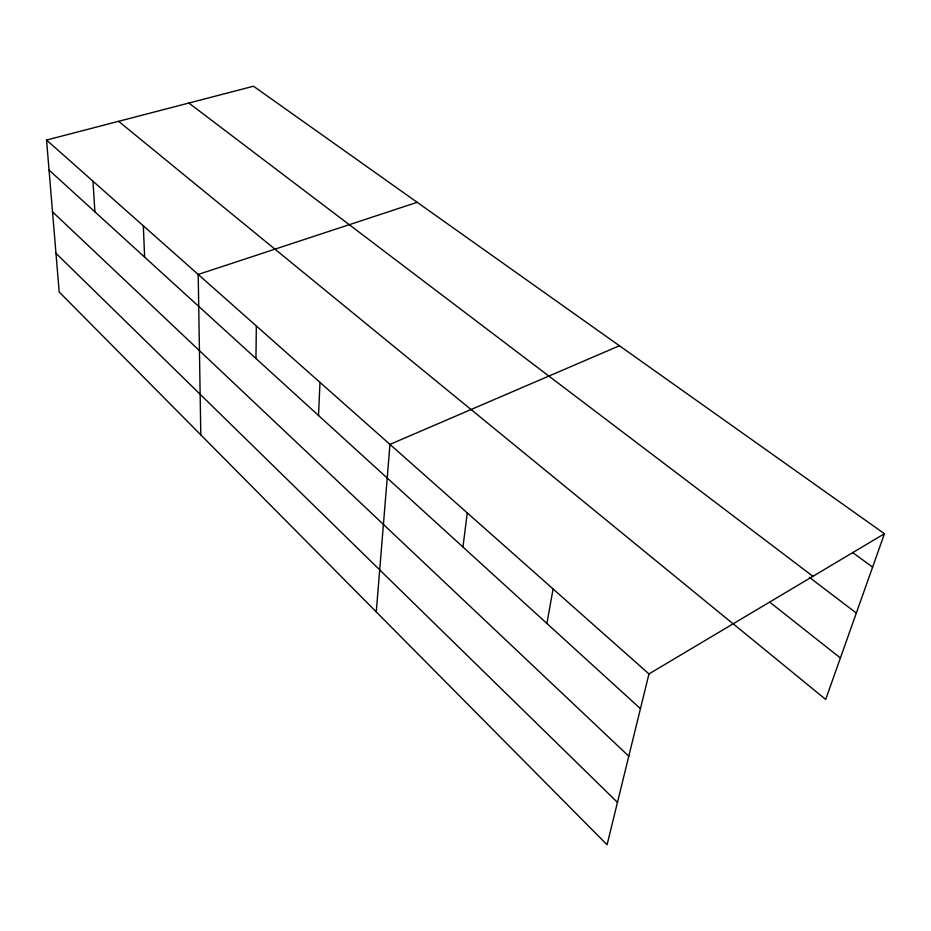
<?xml version="1.0" encoding="UTF-8"?>
<svg xmlns="http://www.w3.org/2000/svg" width="931" height="931" viewBox="0 0 931 931"><rect width="100%" height="100%" fill="white"/><g stroke="black" fill="none" stroke-linecap="round" stroke-linejoin="round"><path stroke-width="1.4" d="M255.955 358.516L256.339 325.966M318.518 415.494L319.985 382.373M376.264 611.911L389.961 444.39L619.418 345.75M462.951 547.021L467.257 512.9M546.893 623.467L553.095 588.962M884.45 533.731L648.965 673.928L607.07 844.778L59.188 291.997L46.55 140.057L253.5 86.222L884.45 533.731L825.692 699.449L732.906 623.572M417.193 202.318L198.198 274.447L200.805 434.87M852.715 552.583L872.615 567.119M188.853 103.038L812.926 576.312M809.318 577.301L856.322 613.04M769.844 602.241L840.39 657.973M118.598 121.309L733.116 623.828M46.55 140.057L648.965 673.928M49.052 170.082L640.447 708.666M52.52 211.861L628.786 756.193M55.965 253.279L617.462 802.394M92.96 181.184L94.915 211.849M143.327 225.826L144.631 257.131"/></g></svg>
